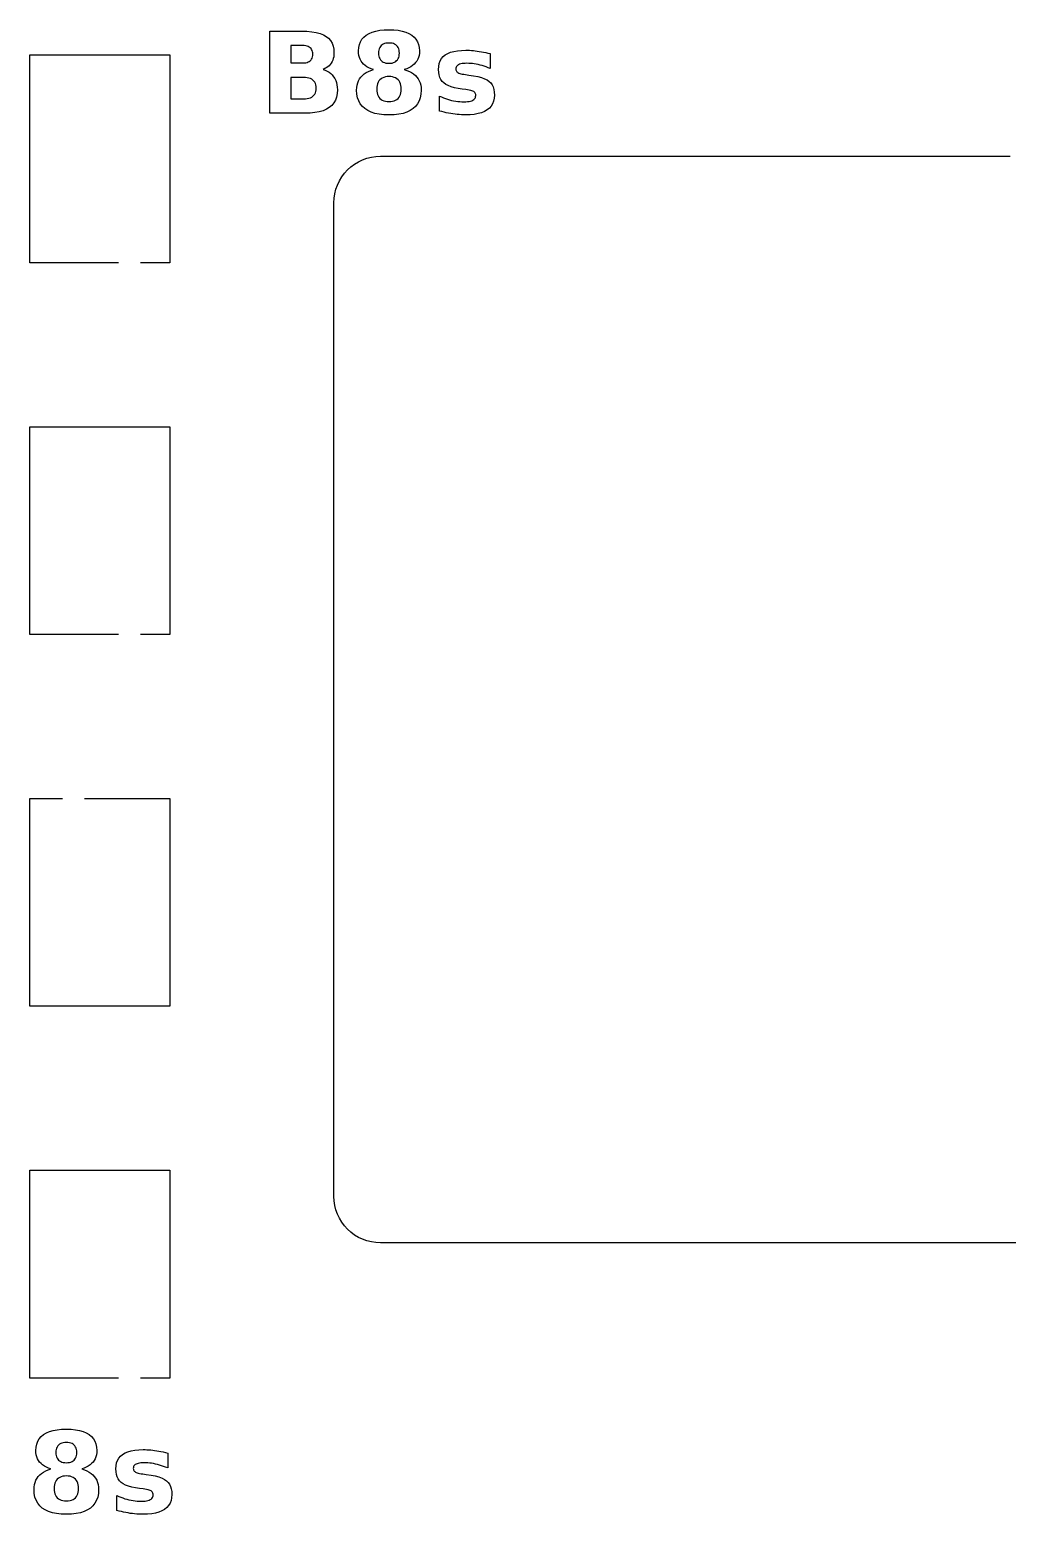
# Model space of a CAD drawing. Header units: millimetres. Extents: x 6 to 297, y 4 to 290.
# Drawn here: x 104.92 to 133.84, y 4.89 to 48.82 of the extents above; entities that cross this region are included whole.
import ezdxf

# ---------------------------------------------------------------- set-up
doc = ezdxf.new("R2010")
doc.units = ezdxf.units.MM
doc.layers.add('CUT', color=1, linetype='CONTINUOUS')
doc.layers.add('ENGRAVE', color=5, linetype='CONTINUOUS')

msp = doc.modelspace()

# ---------------------------------------------------------------- linework, layer by layer
at = {"layer": 'CUT', "color": 1}
for points in [[(107.55, 41.925), (104.925, 41.925), (104.925, 48.075), (109.075, 48.075), (109.075, 41.925), (108.2, 41.925)], [(150.9868, 12.925), (115.2982, 12.925), (115.1652, 12.9315), (115.0317, 12.9513), (114.9008, 12.9841), (114.7738, 13.0296), (114.6518, 13.0873), (114.536, 13.1567), (114.4277, 13.237), (114.3277, 13.3277), (114.237, 13.4277), (114.1567, 13.536), (114.0873, 13.6518), (114.0296, 13.7738), (113.9841, 13.9008), (113.9513, 14.0317), (113.9315, 14.1652), (113.925, 14.2982), (113.925, 43.7018), (113.9315, 43.8348), (113.9513, 43.9683), (113.9841, 44.0992), (114.0296, 44.2262), (114.0873, 44.3482), (114.1567, 44.464), (114.237, 44.5723), (114.3277, 44.6723), (114.4277, 44.763), (114.536, 44.8433), (114.6518, 44.9127), (114.7738, 44.9704), (114.9008, 45.0159), (115.0317, 45.0487), (115.1652, 45.0685), (115.2982, 45.075), (133.925, 45.075)], [(107.55, 30.925), (104.925, 30.925), (104.925, 37.075), (109.075, 37.075), (109.075, 30.925), (108.2, 30.925)], [(106.55, 26.075), (109.075, 26.075), (109.075, 19.925), (104.925, 19.925), (104.925, 26.075), (105.9, 26.075)], [(107.55, 8.925), (104.925, 8.925), (104.925, 15.075), (109.075, 15.075), (109.075, 8.925), (108.2, 8.925)]]:
    msp.add_lwpolyline(points, dxfattribs=at)
at = {"layer": 'ENGRAVE', "color": 5}
for points in [[(113.8307, 47.5263), (113.8752, 47.4819), (113.9146, 47.432), (113.9484, 47.3774), (113.9761, 47.3188), (113.9976, 47.2563), (114.013, 47.1897), (114.0222, 47.1192), (114.0253, 47.0447), (114.0187, 46.9325), (113.9989, 46.8302), (113.9659, 46.7379), (113.9197, 46.6555), (113.8603, 46.5831), (113.7877, 46.5206), (113.7016, 46.4679), (113.6017, 46.4247), (113.4882, 46.3912), (113.3609, 46.3672), (113.2198, 46.3528), (113.065, 46.3481), (112.025, 46.3481), (112.025, 48.7781), (112.9657, 48.7781), (113.1267, 48.7738), (113.2722, 48.7611), (113.4021, 48.7398), (113.5166, 48.7101), (113.6155, 48.6718), (113.699, 48.6251), (113.7683, 48.569), (113.8251, 48.5026), (113.8692, 48.4261), (113.9008, 48.3393), (113.9197, 48.2424), (113.926, 48.1352), (113.9237, 48.0775), (113.9168, 48.0228), (113.9053, 47.971), (113.8891, 47.9221), (113.8684, 47.8762), (113.843, 47.8332), (113.8132, 47.7935), (113.7793, 47.7574), (113.7413, 47.7248), (113.699, 47.6958), (113.6527, 47.6704), (113.6021, 47.6485), (113.6669, 47.6262), (113.7265, 47.5984), (113.7811, 47.5651), (113.8307, 47.5263)], [(114.8494, 47.7628), (114.8029, 47.8029), (114.7625, 47.8471), (114.7281, 47.8951), (114.7001, 47.9469), (114.6782, 48.0025), (114.6626, 48.0619), (114.6533, 48.1251), (114.6502, 48.1921), (114.6565, 48.2906), (114.6757, 48.3809), (114.7075, 48.4631), (114.7522, 48.5372), (114.8095, 48.6031), (114.8796, 48.6609), (114.9621, 48.7101), (115.0565, 48.7504), (115.1629, 48.7817), (115.2811, 48.8041), (115.4113, 48.8175), (115.5535, 48.822), (115.6946, 48.8176), (115.824, 48.8042), (115.9417, 48.7819), (116.0475, 48.7508), (116.1417, 48.7107), (116.224, 48.6617), (116.2942, 48.6041), (116.3515, 48.5383), (116.3962, 48.4641), (116.428, 48.3817), (116.4472, 48.2911), (116.4535, 48.1921), (116.4504, 48.1251), (116.441, 48.0619), (116.4253, 48.0025), (116.4033, 47.9469), (116.375, 47.8951), (116.3404, 47.8471), (116.2997, 47.8029), (116.253, 47.7628), (116.2002, 47.7266), (116.1415, 47.6944), (116.0767, 47.6662), (116.006, 47.642), (116.085, 47.6168), (116.1574, 47.5869), (116.223, 47.5523), (116.2819, 47.5129), (116.3341, 47.4687), (116.3795, 47.4198), (116.418, 47.3663), (116.4496, 47.3083), (116.4741, 47.2459), (116.4916, 47.1789), (116.5021, 47.1075), (116.5056, 47.0316), (116.499, 46.9161), (116.479, 46.8104), (116.4456, 46.7145), (116.3989, 46.6284), (116.3389, 46.5521), (116.2656, 46.4856), (116.1791, 46.4291), (116.0797, 46.383), (115.9675, 46.347), (115.8424, 46.3214), (115.7044, 46.306), (115.5535, 46.3008), (115.402, 46.306), (115.2635, 46.3214), (115.1378, 46.347), (115.025, 46.383), (114.9252, 46.4291), (114.8381, 46.4856), (114.7643, 46.5521), (114.7039, 46.6284), (114.6569, 46.7145), (114.6233, 46.8104), (114.6032, 46.9161), (114.5964, 47.0316), (114.5999, 47.1075), (114.6105, 47.1789), (114.628, 47.2459), (114.6525, 47.3083), (114.684, 47.3663), (114.7226, 47.4198), (114.768, 47.4687), (114.8202, 47.5129), (114.879, 47.5523), (114.9447, 47.5869), (115.017, 47.6168), (115.0961, 47.642), (115.0254, 47.6662), (114.9607, 47.6944), (114.902, 47.7266), (114.8494, 47.7628)], [(113.1285, 47.8536), (113.1639, 47.8662), (113.1954, 47.8825), (113.2229, 47.9024), (113.2463, 47.9258), (113.2654, 47.9527), (113.2803, 47.983), (113.2909, 48.0167), (113.2972, 48.0539), (113.2994, 48.0945), (113.2972, 48.1346), (113.2909, 48.1714), (113.2803, 48.2049), (113.2654, 48.2352), (113.2463, 48.2621), (113.2229, 48.2857), (113.1954, 48.3059), (113.1639, 48.3223), (113.1285, 48.3352), (113.0891, 48.3443), (113.0456, 48.3498), (112.9983, 48.3516), (112.6516, 48.3516), (112.6516, 47.8373), (112.9983, 47.8373), (113.0456, 47.8391), (113.0891, 47.8445), (113.1285, 47.8536)], [(115.2627, 48.0005), (115.2784, 47.9652), (115.2986, 47.9336), (115.3232, 47.9057), (115.3519, 47.8818), (115.3846, 47.8623), (115.421, 47.8471), (115.4613, 47.8362), (115.5055, 47.8297), (115.5535, 47.8275), (115.6005, 47.8297), (115.6437, 47.8362), (115.6833, 47.8471), (115.7191, 47.8623), (115.7513, 47.8818), (115.7797, 47.9057), (115.8041, 47.9336), (115.824, 47.9652), (115.8395, 48.0005), (115.8506, 48.0395), (115.8573, 48.0822), (115.8595, 48.1286), (115.8573, 48.1751), (115.8506, 48.2177), (115.8395, 48.2566), (115.824, 48.2918), (115.8041, 48.3232), (115.7797, 48.3508), (115.7513, 48.3744), (115.7191, 48.3938), (115.6833, 48.4088), (115.6437, 48.4195), (115.6005, 48.426), (115.5535, 48.4281), (115.5055, 48.426), (115.4613, 48.4194), (115.421, 48.4086), (115.3846, 48.3934), (115.3519, 48.3739), (115.3232, 48.35), (115.2986, 48.3222), (115.2784, 48.2907), (115.2627, 48.2556), (115.2516, 48.2169), (115.2448, 48.1746), (115.2426, 48.1286), (115.2448, 48.0822), (115.2516, 48.0395), (115.2627, 48.0005)], [(118.5498, 47.6713), (118.4877, 47.6962), (118.4264, 47.719), (118.3658, 47.7397), (118.306, 47.7581), (118.2469, 47.7744), (118.1884, 47.7885), (118.1309, 47.8004), (118.0745, 47.8102), (118.0192, 47.8178), (117.9649, 47.8232), (117.9117, 47.8265), (117.8597, 47.8275), (117.8067, 47.8264), (117.7585, 47.8229), (117.715, 47.8172), (117.6763, 47.8091), (117.6423, 47.7987), (117.6131, 47.786), (117.5885, 47.771), (117.5683, 47.7534), (117.5527, 47.7333), (117.5415, 47.7108), (117.5348, 47.6858), (117.5325, 47.6583), (117.5342, 47.6358), (117.5393, 47.6152), (117.5478, 47.5964), (117.5596, 47.5794), (117.5749, 47.5642), (117.5935, 47.5508), (117.6166, 47.5389), (117.645, 47.5281), (117.6788, 47.5183), (117.718, 47.5096), (117.7625, 47.502), (117.8125, 47.4955), (117.915, 47.4809), (118.0561, 47.4598), (118.1808, 47.4347), (118.2893, 47.4056), (118.3816, 47.3724), (118.4575, 47.3351), (118.5172, 47.2937), (118.5645, 47.2462), (118.6031, 47.1904), (118.6332, 47.1265), (118.6547, 47.0542), (118.6675, 46.9738), (118.6718, 46.8852), (118.6659, 46.7921), (118.648, 46.707), (118.6181, 46.63), (118.5763, 46.5611), (118.5226, 46.5002), (118.457, 46.4473), (118.3795, 46.4026), (118.2903, 46.366), (118.1893, 46.3375), (118.0765, 46.3171), (117.952, 46.3049), (117.8157, 46.3008), (117.7552, 46.3016), (117.6939, 46.304), (117.632, 46.308), (117.5694, 46.3135), (117.5061, 46.3206), (117.4422, 46.3293), (117.3776, 46.3396), (117.3124, 46.3515), (117.2467, 46.3649), (117.1803, 46.38), (117.1134, 46.3966), (117.0459, 46.4148), (117.0459, 46.8575), (117.1042, 46.8305), (117.163, 46.8058), (117.2223, 46.7834), (117.282, 46.7635), (117.3423, 46.7458), (117.4031, 46.7305), (117.4643, 46.7176), (117.5258, 46.707), (117.5876, 46.6988), (117.6498, 46.6929), (117.7123, 46.6894), (117.775, 46.6882), (117.8296, 46.6895), (117.8796, 46.6935), (117.9248, 46.7), (117.9653, 46.7092), (118.0011, 46.721), (118.0322, 46.7354), (118.0585, 46.7524), (118.0801, 46.772), (118.0969, 46.794), (118.1089, 46.8186), (118.1161, 46.8457), (118.1185, 46.8754), (118.1168, 46.9003), (118.1118, 46.923), (118.1036, 46.9435), (118.092, 46.9618), (118.0772, 46.9779), (118.059, 46.9918), (118.036, 47.004), (118.0063, 47.0154), (117.9701, 47.0257), (117.9274, 47.0352), (117.8781, 47.0436), (117.8222, 47.0512), (117.7197, 47.0642), (117.5965, 47.0828), (117.4862, 47.106), (117.3889, 47.1338), (117.3045, 47.1662), (117.233, 47.2032), (117.1744, 47.2449), (117.1267, 47.2926), (117.0876, 47.3479), (117.0573, 47.4109), (117.0356, 47.4814), (117.0225, 47.5595), (117.0182, 47.6453), (117.0237, 47.7377), (117.0403, 47.8218), (117.0678, 47.8975), (117.1064, 47.965), (117.1561, 48.0241), (117.2168, 48.0749), (117.2888, 48.1177), (117.3726, 48.1527), (117.4682, 48.1799), (117.5756, 48.1994), (117.6946, 48.211), (117.8255, 48.2149), (117.8796, 48.2142), (117.9347, 48.2122), (117.9907, 48.2088), (118.0476, 48.2041), (118.1053, 48.198), (118.164, 48.1905), (118.224, 48.1816), (118.2857, 48.1711), (118.3492, 48.1592), (118.4143, 48.1456), (118.4812, 48.1306), (118.5498, 48.114), (118.5498, 47.6713)], [(113.2296, 46.8099), (113.2691, 46.8299), (113.3034, 46.8542), (113.3325, 46.8831), (113.3563, 46.9164), (113.3749, 46.9543), (113.3881, 46.9967), (113.396, 47.0437), (113.3987, 47.0951), (113.396, 47.1456), (113.3882, 47.1916), (113.3751, 47.2333), (113.3567, 47.2705), (113.3331, 47.3034), (113.3043, 47.3319), (113.2701, 47.3561), (113.2307, 47.3758), (113.1858, 47.3911), (113.1357, 47.4021), (113.0802, 47.4087), (113.0194, 47.4109), (112.6516, 47.4109), (112.6516, 46.7745), (113.0194, 46.7745), (113.0798, 46.7767), (113.1349, 46.7833), (113.1848, 46.7944), (113.2296, 46.8099)], [(115.3553, 47.3926), (115.317, 47.3686), (115.2833, 47.3393), (115.2544, 47.3049), (115.2308, 47.266), (115.2125, 47.2225), (115.1994, 47.1743), (115.1915, 47.1216), (115.1889, 47.0642), (115.1915, 47.0068), (115.1994, 46.9542), (115.2125, 46.9061), (115.2308, 46.8627), (115.2544, 46.824), (115.2833, 46.7899), (115.317, 46.7609), (115.3553, 46.737), (115.398, 46.7185), (115.4453, 46.7053), (115.4971, 46.6974), (115.5535, 46.6947), (115.6093, 46.6974), (115.6605, 46.7053), (115.7073, 46.7185), (115.7495, 46.737), (115.7872, 46.7609), (115.8204, 46.7899), (115.8488, 46.824), (115.8719, 46.8627), (115.89, 46.9061), (115.9029, 46.9542), (115.9106, 47.0068), (115.9132, 47.0642), (115.9106, 47.122), (115.9029, 47.1751), (115.89, 47.2235), (115.8719, 47.2671), (115.8488, 47.306), (115.8204, 47.3401), (115.7872, 47.3692), (115.7495, 47.393), (115.7073, 47.4115), (115.6605, 47.4247), (115.6093, 47.4326), (115.5535, 47.4353), (115.4971, 47.4326), (115.4453, 47.4246), (115.398, 47.4113), (115.3553, 47.3926)], [(105.3065, 6.3551), (105.26, 6.3953), (105.2196, 6.4394), (105.1852, 6.4874), (105.1572, 6.5392), (105.1353, 6.5949), (105.1197, 6.6543), (105.1104, 6.7175), (105.1072, 6.7845), (105.1136, 6.8829), (105.1327, 6.9733), (105.1646, 7.0555), (105.2092, 7.1295), (105.2666, 7.1954), (105.3367, 7.2532), (105.4192, 7.3025), (105.5136, 7.3427), (105.6199, 7.3741), (105.7382, 7.3964), (105.8684, 7.4099), (106.0106, 7.4144), (106.1517, 7.4099), (106.2811, 7.3965), (106.3988, 7.3743), (106.5046, 7.3431), (106.5988, 7.303), (106.6811, 7.254), (106.7513, 7.1965), (106.8086, 7.1306), (106.8533, 7.0565), (106.8851, 6.9741), (106.9043, 6.8834), (106.9106, 6.7845), (106.9075, 6.7175), (106.8981, 6.6543), (106.8824, 6.5949), (106.8604, 6.5392), (106.8321, 6.4874), (106.7975, 6.4394), (106.7568, 6.3953), (106.7101, 6.3551), (106.6573, 6.319), (106.5986, 6.2868), (106.5338, 6.2586), (106.463, 6.2343), (106.5421, 6.2092), (106.6145, 6.1793), (106.6801, 6.1446), (106.739, 6.1052), (106.7912, 6.0611), (106.8366, 6.0122), (106.8751, 5.9587), (106.9067, 5.9007), (106.9312, 5.8382), (106.9487, 5.7713), (106.9592, 5.6999), (106.9627, 5.624), (106.956, 5.5085), (106.936, 5.4027), (106.9027, 5.3068), (106.856, 5.2207), (106.796, 5.1444), (106.7226, 5.0779), (106.6362, 5.0215), (106.5368, 4.9753), (106.4246, 4.9394), (106.2995, 4.9137), (106.1615, 4.8983), (106.0106, 4.8932), (105.8591, 4.8983), (105.7206, 4.9137), (105.5949, 4.9394), (105.4821, 4.9753), (105.3822, 5.0215), (105.2952, 5.0779), (105.2214, 5.1444), (105.161, 5.2207), (105.114, 5.3068), (105.0804, 5.4027), (105.0603, 5.5085), (105.0535, 5.624), (105.057, 5.6999), (105.0676, 5.7713), (105.0851, 5.8382), (105.1096, 5.9007), (105.1411, 5.9587), (105.1797, 6.0122), (105.2251, 6.0611), (105.2772, 6.1052), (105.3361, 6.1446), (105.4018, 6.1793), (105.4741, 6.2092), (105.5532, 6.2343), (105.4825, 6.2586), (105.4178, 6.2868), (105.3591, 6.319), (105.3065, 6.3551)], [(105.7198, 6.5928), (105.7355, 6.5575), (105.7556, 6.5259), (105.7803, 6.498), (105.809, 6.4741), (105.8417, 6.4546), (105.8781, 6.4394), (105.9184, 6.4286), (105.9626, 6.4221), (106.0106, 6.4199), (106.0575, 6.4221), (106.1008, 6.4286), (106.1404, 6.4394), (106.1762, 6.4546), (106.2084, 6.4741), (106.2368, 6.498), (106.2612, 6.5259), (106.2811, 6.5575), (106.2966, 6.5928), (106.3077, 6.6318), (106.3143, 6.6746), (106.3166, 6.721), (106.3143, 6.7674), (106.3077, 6.8101), (106.2966, 6.849), (106.2811, 6.8841), (106.2612, 6.9155), (106.2368, 6.9432), (106.2084, 6.9668), (106.1762, 6.9861), (106.1404, 7.0011), (106.1008, 7.0119), (106.0575, 7.0183), (106.0106, 7.0205), (105.9626, 7.0183), (105.9184, 7.0118), (105.8781, 7.0009), (105.8417, 6.9857), (105.809, 6.9662), (105.7803, 6.9423), (105.7556, 6.9145), (105.7355, 6.883), (105.7198, 6.8479), (105.7086, 6.8092), (105.7019, 6.7669), (105.6997, 6.721), (105.7019, 6.6746), (105.7086, 6.6318), (105.7198, 6.5928)], [(109.0069, 6.2636), (108.9448, 6.2886), (108.8835, 6.3114), (108.8229, 6.332), (108.7631, 6.3504), (108.7039, 6.3667), (108.6455, 6.3808), (108.588, 6.3928), (108.5316, 6.4025), (108.4763, 6.4101), (108.422, 6.4155), (108.3688, 6.4188), (108.3168, 6.4199), (108.2638, 6.4187), (108.2156, 6.4153), (108.1721, 6.4095), (108.1334, 6.4014), (108.0994, 6.3911), (108.0702, 6.3784), (108.0456, 6.3633), (108.0254, 6.3457), (108.0097, 6.3257), (107.9986, 6.3032), (107.9918, 6.2781), (107.9896, 6.2506), (107.9913, 6.2282), (107.9964, 6.2076), (108.0049, 6.1888), (108.0167, 6.1718), (108.032, 6.1566), (108.0506, 6.1432), (108.0737, 6.1313), (108.1021, 6.1204), (108.1359, 6.1106), (108.1751, 6.102), (108.2196, 6.0944), (108.2696, 6.0879), (108.3721, 6.0732), (108.5132, 6.0522), (108.6379, 6.0271), (108.7464, 5.9979), (108.8387, 5.9647), (108.9146, 5.9274), (108.9743, 5.886), (109.0216, 5.8385), (109.0602, 5.7828), (109.0903, 5.7188), (109.1117, 5.6466), (109.1246, 5.5662), (109.1289, 5.4775), (109.123, 5.3844), (109.1051, 5.2994), (109.0752, 5.2224), (109.0334, 5.1534), (108.9797, 5.0925), (108.9141, 5.0397), (108.8366, 4.9949), (108.7473, 4.9583), (108.6463, 4.9298), (108.5336, 4.9095), (108.4091, 4.8973), (108.2728, 4.8932), (108.2122, 4.894), (108.151, 4.8964), (108.0891, 4.9003), (108.0265, 4.9059), (107.9632, 4.913), (107.8993, 4.9217), (107.8347, 4.932), (107.7695, 4.9438), (107.7038, 4.9573), (107.6374, 4.9723), (107.5705, 4.9889), (107.503, 5.0071), (107.503, 5.4498), (107.5613, 5.4228), (107.62, 5.3981), (107.6793, 5.3758), (107.7391, 5.3558), (107.7994, 5.3382), (107.8602, 5.3229), (107.9214, 5.31), (107.9829, 5.2994), (108.0447, 5.2911), (108.1069, 5.2853), (108.1693, 5.2817), (108.2321, 5.2806), (108.2867, 5.2819), (108.3366, 5.2858), (108.3819, 5.2924), (108.4224, 5.3015), (108.4582, 5.3133), (108.4893, 5.3278), (108.5156, 5.3448), (108.5372, 5.3643), (108.554, 5.3864), (108.566, 5.411), (108.5731, 5.4381), (108.5755, 5.4677), (108.5739, 5.4927), (108.5689, 5.5154), (108.5607, 5.5359), (108.5491, 5.5542), (108.5343, 5.5703), (108.5161, 5.5841), (108.4931, 5.5964), (108.4634, 5.6077), (108.4272, 5.6181), (108.3845, 5.6275), (108.3352, 5.636), (108.2793, 5.6435), (108.1768, 5.6565), (108.0536, 5.6751), (107.9433, 5.6983), (107.846, 5.7261), (107.7616, 5.7585), (107.6901, 5.7956), (107.6315, 5.8372), (107.5838, 5.8849), (107.5447, 5.9403), (107.5143, 6.0032), (107.4926, 6.0737), (107.4796, 6.1519), (107.4753, 6.2376), (107.4808, 6.33), (107.4973, 6.4141), (107.5249, 6.4899), (107.5635, 6.5573), (107.6132, 6.6165), (107.6739, 6.6673), (107.7459, 6.7101), (107.8297, 6.745), (107.9253, 6.7723), (108.0326, 6.7917), (108.1517, 6.8034), (108.2826, 6.8073), (108.3367, 6.8066), (108.3918, 6.8045), (108.4478, 6.8012), (108.5047, 6.7964), (108.5624, 6.7903), (108.6211, 6.7828), (108.6811, 6.7739), (108.7428, 6.7635), (108.8063, 6.7515), (108.8714, 6.738), (108.9383, 6.7229), (109.0069, 6.7063), (109.0069, 6.2636)], [(105.8124, 5.985), (105.7741, 5.9609), (105.7404, 5.9316), (105.7115, 5.8973), (105.6879, 5.8584), (105.6696, 5.8148), (105.6565, 5.7667), (105.6486, 5.7139), (105.646, 5.6565), (105.6486, 5.5992), (105.6565, 5.5465), (105.6696, 5.4985), (105.6879, 5.4551), (105.7115, 5.4164), (105.7404, 5.3823), (105.7741, 5.3532), (105.8124, 5.3294), (105.8551, 5.3109), (105.9024, 5.2977), (105.9542, 5.2897), (106.0106, 5.2871), (106.0664, 5.2897), (106.1176, 5.2977), (106.1644, 5.3109), (106.2066, 5.3294), (106.2443, 5.3532), (106.2775, 5.3823), (106.3058, 5.4164), (106.329, 5.4551), (106.3471, 5.4985), (106.36, 5.5465), (106.3677, 5.5992), (106.3703, 5.6565), (106.3677, 5.7144), (106.36, 5.7675), (106.3471, 5.8158), (106.329, 5.8594), (106.3058, 5.8983), (106.2775, 5.9324), (106.2443, 5.9615), (106.2066, 5.9853), (106.1644, 6.0038), (106.1176, 6.0171), (106.0664, 6.025), (106.0106, 6.0276), (105.9542, 6.025), (105.9024, 6.017), (105.8551, 6.0036), (105.8124, 5.985)]]:
    msp.add_lwpolyline(points, close=True, dxfattribs=at)

doc.saveas('drawing.dxf')
